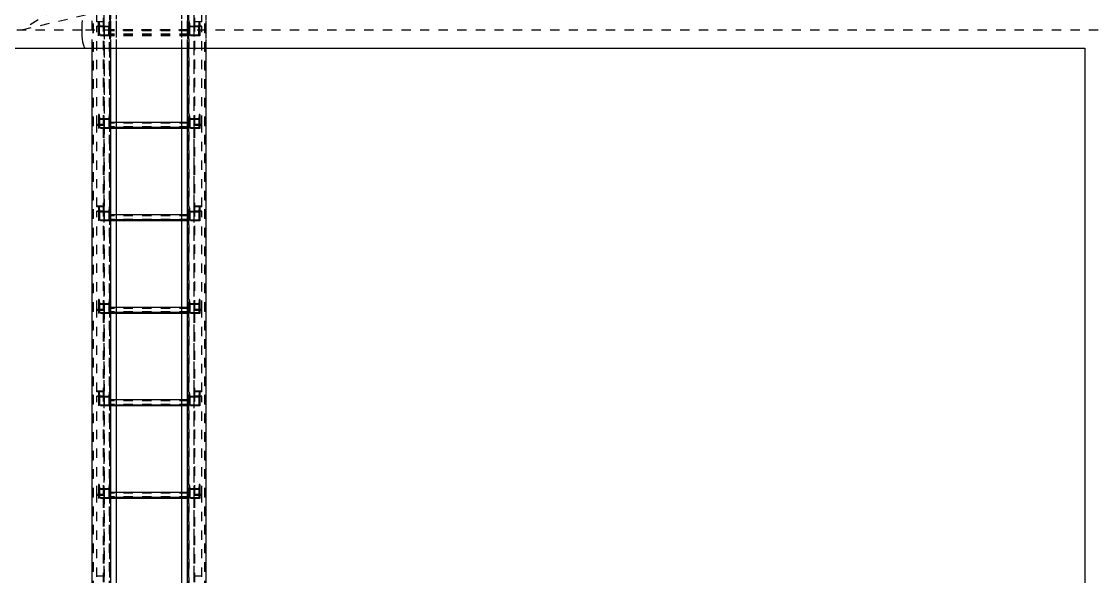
# Model space of a CAD drawing. Header units: millimetres. Extents: x 149919 to 150445, y 136651 to 136866.
# Drawn here: x 150231.21 to 150242.76, y 136800.99 to 136806.96 of the extents above; entities that cross this region are included whole.
import ezdxf

# ---------------------------------------------------------------- set-up
doc = ezdxf.new("R2010")
doc.units = ezdxf.units.MM
doc.header["$LTSCALE"] = 0.25
for name, pattern in [('CENTER', [50.8, 31.75, -6.35, 6.35, -6.35]), ('XKITLINE00', [0]), ('XKITLINE02', [4, 2, -2]), ('XKITLINE03', [6, 3, -1, 1, -1])]:
    doc.linetypes.add(name, pattern=pattern)

# ---------------------------------------------------------------- blocks, each defined once
blk = doc.blocks.new('çatıı')
at = {"color": 8, "linetype": 'CENTER'}
for p, q in [((9229.1, 15830.3), (8940.5, 15650.3)), ((8940.5, 15650.3), (9286.3, 15732.8)), ((7574.7, 15650.3), (9008.6, 15650.3)), ((9008.6, 15650.3), (10454.1, 15650.3))]:
    blk.add_line(p, q, dxfattribs=at)
at = {"color": 1, "linetype": 'XKITLINE03'}
for p, q in [((9028.6, 14102.9), (9028.6, 15759.7)), ((9125.6, 14102.9), (9125.6, 15759.7)), ((9034.6, 14100.3), (9034.6, 15740.3)), ((9119.6, 15740.3), (9119.6, 14100.3)), ((9028.6, 15653.7), (9028.6, 15547.9)), ((9034.6, 15653.3), (9034.6, 15643.8)), ((9119.6, 15643.8), (9119.6, 15653.3)), ((9125.6, 15547.9), (9125.6, 15653.7)), ((9119.6, 15644.8), (9034.6, 15644.8)), ((9028.6, 15547.9), (9028.6, 15460.3)), ((9034.6, 15553.7), (9034.6, 15544.1)), ((9119.6, 15544.1), (9119.6, 15553.7)), ((9125.6, 15460.3), (9125.6, 15547.9)), ((9119.6, 15545.1), (9034.6, 15545.1)), ((9028.6, 15454.5), (9028.6, 15348.6)), ((9034.6, 15454), (9034.6, 15444.5)), ((9119.6, 15444.5), (9119.6, 15454)), ((9125.6, 15348.6), (9125.6, 15454.5)), ((9119.6, 15445.5), (9034.6, 15445.5)), ((9034.6, 15354.4), (9034.6, 15344.8)), ((9119.6, 15344.8), (9119.6, 15354.4)), ((9028.6, 15348.6), (9028.6, 15261)), ((9119.6, 15345.9), (9034.6, 15345.9)), ((9125.6, 15261), (9125.6, 15348.6)), ((9028.6, 15255.2), (9028.6, 15149.3)), ((9034.6, 15254.8), (9034.6, 15245.2)), ((9119.6, 15246.2), (9034.6, 15246.2)), ((9119.6, 15245.2), (9119.6, 15254.8)), ((9125.6, 15149.3), (9125.6, 15255.2)), ((9034.6, 15155.1), (9034.6, 15145.6)), ((9119.6, 15145.6), (9119.6, 15155.1)), ((9028.6, 15149.3), (9028.6, 15061.7)), ((9119.6, 15146.6), (9034.6, 15146.6)), ((9125.6, 15061.7), (9125.6, 15149.3))]:
    blk.add_line(p, q, dxfattribs=at)
at = {"color": 116, "linetype": 'XKITLINE02', "true_color": 0x136734}
for p, q in [((9016.8, 14106.6), (9016.8, 15751.3)), ((9017.3, 14107), (9017.3, 15752)), ((9028.6, 15653.3), (9028.6, 15747.2)), ((9034.5, 14107), (9034.5, 15752)), ((9034.6, 14100.3), (9034.6, 15742)), ((9035.1, 14106.6), (9035.1, 15751.3)), ((9118.3, 14106.6), (9118.3, 15752.1)), ((9119.2, 14106.6), (9119.2, 15751.3)), ((9119.7, 14107), (9119.7, 15752)), ((9125.6, 15653.3), (9125.6, 15747.2)), ((9126.4, 15653.3), (9126.4, 15746.5)), ((9133.6, 15658.9), (9133.6, 15747.2)), ((9136.9, 14107), (9136.9, 15752)), ((9137.5, 14106.6), (9137.5, 15751.3)), ((9035.5, 14100.4), (9035.5, 15741.9)), ((9042.1, 14101.9), (9042.1, 15741.9)), ((9035.9, 14162.1), (9035.9, 15722.6)), ((9112.1, 14102), (9112.1, 15697)), ((9138.3, 14120.8), (9138.3, 15703.3)), ((9020.6, 15658.9), (9020.6, 15689.1)), ((9027.8, 15653.3), (9027.8, 15693.6)), ((9015.9, 15630), (9015.9, 15674.1)), ((9035.9, 15630), (9035.9, 15678.9)), ((9042.1, 15630), (9042.1, 15680.3)), ((9112.1, 15630), (9112.1, 15670.6)), ((9118.3, 15630), (9118.3, 15670.6)), ((9118.8, 14100.4), (9118.8, 15670.6)), ((9119.6, 14100.3), (9119.6, 15670.6)), ((9138.3, 15630), (9138.3, 15670.6)), ((9027.8, 15658.9), (9020.6, 15658.9)), ((9027.8, 15654.3), (9020.6, 15654.3)), ((9020.6, 15547.9), (9020.6, 15654.3)), ((9028.6, 15653.7), (9020.6, 15653.7)), ((9023.3, 15658.8), (9022.6, 15658.8)), ((9022.6, 15653.3), (9022.6, 15658.8)), ((9022.6, 15657.2), (9022.6, 15649.2)), ((9034.6, 15653.3), (9022.6, 15653.3)), ((9022.6, 15643.8), (9022.6, 15653.3)), ((9023.3, 15658.8), (9023.7, 15654)), ((9023.3, 15649.2), (9023.3, 15658.8)), ((9033.6, 15654), (9023.7, 15654)), ((9023.7, 15644.5), (9023.7, 15654)), ((9028.6, 15659.1), (9027.8, 15659.1)), ((9027.8, 15548.4), (9027.8, 15659.1)), ((9028.6, 15653.3), (9027.8, 15653.3)), ((9028.6, 15547.9), (9028.6, 15659.1)), ((9028.6, 15650.3), (9028.6, 15547.9)), ((9034, 15658.8), (9033.6, 15654)), ((9033.6, 15644.5), (9033.6, 15654)), ((9034.6, 15658.8), (9034, 15658.8)), ((9034, 15649.2), (9034, 15658.8)), ((9034.6, 15653.3), (9034.6, 15658.8)), ((9034.6, 15657.2), (9034.6, 15649.2)), ((9034.6, 15643.8), (9034.6, 15653.3)), ((9034.6, 15643.8), (9034.6, 15650.3)), ((9119.6, 15650.3), (9034.6, 15650.3)), ((9119.6, 15650.2), (9034.6, 15650.2)), ((9119.6, 15649.2), (9119.6, 15658.8)), ((9120.3, 15658.8), (9119.6, 15658.8)), ((9119.6, 15657.2), (9119.6, 15653.3)), ((9119.6, 15643.8), (9119.6, 15653.3)), ((9131.6, 15653.3), (9119.6, 15653.3)), ((9119.6, 15643.8), (9119.6, 15650.3)), ((9120.3, 15649.2), (9120.3, 15658.8)), ((9120.3, 15658.8), (9120.7, 15654)), ((9120.7, 15644.5), (9120.7, 15654)), ((9130.5, 15654), (9120.7, 15654)), ((9125.6, 15547.9), (9125.6, 15659.1)), ((9126.4, 15659.1), (9125.6, 15659.1)), ((9133.6, 15653.7), (9125.6, 15653.7)), ((9126.4, 15653.3), (9125.6, 15653.3)), ((9126.4, 15548.4), (9126.4, 15659.1)), ((9133.6, 15658.9), (9126.4, 15658.9)), ((9133.6, 15654.3), (9126.4, 15654.3)), ((9130.9, 15658.8), (9130.5, 15654)), ((9130.5, 15644.5), (9130.5, 15654)), ((9130.9, 15649.2), (9130.9, 15658.8)), ((9131.6, 15658.8), (9130.9, 15658.8)), ((9131.6, 15649.2), (9131.6, 15658.8)), ((9131.6, 15657.2), (9131.6, 15653.3)), ((9131.6, 15643.8), (9131.6, 15653.3)), ((9133.6, 15547.9), (9133.6, 15654.3)), ((9023.3, 15649.2), (9022.6, 15649.2)), ((9022.6, 15649.2), (9022.6, 15643.8)), ((9034.6, 15643.8), (9022.6, 15643.8)), ((9023.3, 15649.2), (9023.7, 15644.5)), ((9033.6, 15644.5), (9023.7, 15644.5)), ((9034, 15649.2), (9033.6, 15644.5)), ((9034.6, 15649.2), (9034, 15649.2)), ((9119.6, 15649.3), (9034.6, 15649.3)), ((9034.6, 15649.2), (9034.6, 15643.8)), ((9119.6, 15649.2), (9034.6, 15649.2)), ((9119.6, 15645.4), (9034.6, 15645.4)), ((9119.6, 15644.8), (9034.6, 15644.8)), ((9119.6, 15644.5), (9034.6, 15644.5)), ((9119.6, 15643.8), (9034.6, 15643.8)), ((9119.6, 15649.2), (9119.6, 15643.8)), ((9120.3, 15649.2), (9119.6, 15649.2)), ((9131.6, 15643.8), (9119.6, 15643.8)), ((9120.3, 15649.2), (9120.7, 15644.5)), ((9130.5, 15644.5), (9120.7, 15644.5)), ((9130.9, 15649.2), (9130.5, 15644.5)), ((9131.6, 15649.2), (9130.9, 15649.2)), ((9131.6, 15649.2), (9131.6, 15643.8)), ((9023.3, 15559.1), (9022.6, 15559.1)), ((9022.6, 15559.1), (9022.6, 15553.7)), ((9022.6, 15559.1), (9022.6, 15549.6)), ((9023.3, 15559.1), (9023.7, 15554.4)), ((9023.3, 15559.1), (9023.3, 15549.6)), ((9034, 15559.1), (9033.6, 15554.4)), ((9034.6, 15559.1), (9034, 15559.1)), ((9034, 15559.1), (9034, 15549.6)), ((9034.6, 15559.1), (9034.6, 15553.7)), ((9034.6, 15559.1), (9034.6, 15549.6)), ((9119.6, 15559.1), (9119.6, 15549.6)), ((9119.6, 15559.1), (9119.6, 15553.7)), ((9120.3, 15559.1), (9119.6, 15559.1)), ((9120.3, 15559.1), (9120.3, 15549.6)), ((9120.3, 15559.1), (9120.7, 15554.4)), ((9130.9, 15559.1), (9130.5, 15554.4)), ((9130.9, 15559.1), (9130.9, 15549.6)), ((9131.6, 15559.1), (9130.9, 15559.1)), ((9131.6, 15559.1), (9131.6, 15549.6)), ((9131.6, 15559.1), (9131.6, 15553.7)), ((9027.8, 15548.4), (9020.6, 15548.4)), ((9020.6, 15459.6), (9020.6, 15547.9)), ((9028.6, 15547.9), (9020.6, 15547.9)), ((9028.6, 15547.9), (9020.6, 15547.9)), ((9027.8, 15547.3), (9020.6, 15547.3)), ((9034.6, 15553.7), (9022.6, 15553.7)), ((9022.6, 15553.7), (9022.6, 15544.1)), ((9023.3, 15549.6), (9022.6, 15549.6)), ((9022.6, 15549.6), (9022.6, 15544.1)), ((9023.3, 15549.6), (9023.7, 15544.8)), ((9033.6, 15554.4), (9023.7, 15554.4)), ((9023.7, 15554.4), (9023.7, 15544.8)), ((9028.6, 15553.2), (9027.8, 15553.2)), ((9027.8, 15454), (9027.8, 15547.3)), ((9028.6, 15454), (9028.6, 15547.9)), ((9033.6, 15554.4), (9033.6, 15544.8)), ((9034, 15549.6), (9033.6, 15544.8)), ((9034.6, 15549.6), (9034, 15549.6)), ((9034.6, 15553.7), (9034.6, 15544.1)), ((9034.6, 15544.1), (9034.6, 15550.6)), ((9119.6, 15550.6), (9034.6, 15550.6)), ((9042.1, 15550.6), (9034.6, 15550.6)), ((9119.6, 15549.7), (9034.6, 15549.7)), ((9034.6, 15549.6), (9034.6, 15544.1)), ((9119.6, 15549.6), (9034.6, 15549.6)), ((9119.6, 15545.7), (9034.6, 15545.7)), ((9119.6, 15550.6), (9112.1, 15550.6)), ((9119.6, 15553.7), (9119.6, 15544.1)), ((9131.6, 15553.7), (9119.6, 15553.7)), ((9119.6, 15544.1), (9119.6, 15550.6)), ((9119.6, 15549.6), (9119.6, 15544.1)), ((9120.3, 15549.6), (9119.6, 15549.6)), ((9120.3, 15549.6), (9120.7, 15544.8)), ((9120.7, 15554.4), (9120.7, 15544.8)), ((9130.5, 15554.4), (9120.7, 15554.4)), ((9126.4, 15553.2), (9125.6, 15553.2)), ((9125.6, 15454), (9125.6, 15547.9)), ((9133.6, 15547.9), (9125.6, 15547.9)), ((9133.6, 15547.9), (9125.6, 15547.9)), ((9133.6, 15548.4), (9126.4, 15548.4)), ((9126.4, 15454), (9126.4, 15547.3)), ((9133.6, 15547.3), (9126.4, 15547.3)), ((9130.5, 15554.4), (9130.5, 15544.8)), ((9130.9, 15549.6), (9130.5, 15544.8)), ((9131.6, 15549.6), (9130.9, 15549.6)), ((9131.6, 15553.7), (9131.6, 15544.1)), ((9131.6, 15549.6), (9131.6, 15544.1)), ((9133.6, 15459.6), (9133.6, 15547.9)), ((9034.6, 15544.1), (9022.6, 15544.1)), ((9033.6, 15544.8), (9023.7, 15544.8)), ((9028.6, 15541.6), (9027.8, 15541.6)), ((9042.1, 15545.1), (9034.6, 15545.1)), ((9119.6, 15544.9), (9034.6, 15544.9)), ((9042.1, 15544.1), (9034.6, 15544.1)), ((9119.6, 15545.1), (9112.1, 15545.1)), ((9119.6, 15544.1), (9112.1, 15544.1)), ((9131.6, 15544.1), (9119.6, 15544.1)), ((9130.5, 15544.8), (9120.7, 15544.8)), ((9126.4, 15541.6), (9125.6, 15541.6)), ((9028.6, 15460.3), (9020.6, 15460.3)), ((9027.8, 15459.6), (9020.6, 15459.6)), ((9027.8, 15455), (9020.6, 15455)), ((9020.6, 15348.6), (9020.6, 15455)), ((9028.6, 15454.5), (9020.6, 15454.5)), ((9023.3, 15459.5), (9022.6, 15459.5)), ((9022.6, 15459.5), (9022.6, 15454)), ((9022.6, 15459.5), (9022.6, 15450)), ((9034.6, 15454), (9022.6, 15454)), ((9022.6, 15454), (9022.6, 15444.5)), ((9023.3, 15459.5), (9023.7, 15454.7)), ((9023.3, 15459.5), (9023.3, 15450)), ((9033.6, 15454.7), (9023.7, 15454.7)), ((9023.7, 15454.7), (9023.7, 15445.2)), ((9028.6, 15459.8), (9027.8, 15459.8)), ((9027.8, 15349.1), (9027.8, 15459.8)), ((9028.6, 15454), (9027.8, 15454)), ((9028.6, 15348.6), (9028.6, 15459.8)), ((9034, 15459.5), (9033.6, 15454.7)), ((9033.6, 15454.7), (9033.6, 15445.2)), ((9034.6, 15459.5), (9034, 15459.5)), ((9034, 15459.5), (9034, 15450)), ((9034.6, 15459.5), (9034.6, 15454)), ((9034.6, 15459.5), (9034.6, 15450)), ((9034.6, 15454), (9034.6, 15444.5)), ((9119.6, 15459.5), (9119.6, 15450)), ((9119.6, 15459.5), (9119.6, 15454)), ((9120.3, 15459.5), (9119.6, 15459.5)), ((9119.6, 15454), (9119.6, 15444.5)), ((9131.6, 15454), (9119.6, 15454)), ((9120.3, 15459.5), (9120.3, 15450)), ((9120.3, 15459.5), (9120.7, 15454.7)), ((9120.7, 15454.7), (9120.7, 15445.2)), ((9130.5, 15454.7), (9120.7, 15454.7)), ((9133.6, 15460.3), (9125.6, 15460.3)), ((9125.6, 15348.6), (9125.6, 15459.8)), ((9126.4, 15459.8), (9125.6, 15459.8)), ((9133.6, 15454.5), (9125.6, 15454.5)), ((9126.4, 15454), (9125.6, 15454)), ((9126.4, 15349.1), (9126.4, 15459.8)), ((9133.6, 15459.6), (9126.4, 15459.6)), ((9133.6, 15455), (9126.4, 15455)), ((9130.9, 15459.5), (9130.5, 15454.7)), ((9130.5, 15454.7), (9130.5, 15445.2)), ((9130.9, 15459.5), (9130.9, 15450)), ((9131.6, 15459.5), (9130.9, 15459.5)), ((9131.6, 15459.5), (9131.6, 15450)), ((9131.6, 15459.5), (9131.6, 15454)), ((9131.6, 15454), (9131.6, 15444.5)), ((9133.6, 15348.6), (9133.6, 15455)), ((9023.3, 15450), (9022.6, 15450)), ((9022.6, 15450), (9022.6, 15444.5)), ((9034.6, 15444.5), (9022.6, 15444.5)), ((9023.3, 15450), (9023.7, 15445.2)), ((9033.6, 15445.2), (9023.7, 15445.2)), ((9034, 15450), (9033.6, 15445.2)), ((9034.6, 15450), (9034, 15450)), ((9034.6, 15444.5), (9034.6, 15451)), ((9042.1, 15451), (9034.6, 15451)), ((9119.6, 15450.9), (9034.6, 15450.9)), ((9034.6, 15450), (9034.6, 15444.5)), ((9119.6, 15450), (9034.6, 15450)), ((9119.6, 15450), (9034.6, 15450)), ((9119.6, 15446.1), (9034.6, 15446.1)), ((9042.1, 15445.5), (9034.6, 15445.5)), ((9119.6, 15445.3), (9034.6, 15445.3)), ((9042.1, 15444.5), (9034.6, 15444.5)), ((9119.6, 15451), (9112.1, 15451)), ((9119.6, 15445.5), (9112.1, 15445.5)), ((9119.6, 15444.5), (9112.1, 15444.5)), ((9119.6, 15444.5), (9119.6, 15451)), ((9119.6, 15450), (9119.6, 15444.5)), ((9120.3, 15450), (9119.6, 15450)), ((9131.6, 15444.5), (9119.6, 15444.5)), ((9120.3, 15450), (9120.7, 15445.2)), ((9130.5, 15445.2), (9120.7, 15445.2)), ((9130.9, 15450), (9130.5, 15445.2)), ((9131.6, 15450), (9130.9, 15450)), ((9131.6, 15450), (9131.6, 15444.5)), ((9023.3, 15359.9), (9022.6, 15359.9)), ((9022.6, 15359.9), (9022.6, 15354.4)), ((9022.6, 15359.9), (9022.6, 15350.3)), ((9034.6, 15354.4), (9022.6, 15354.4)), ((9022.6, 15354.4), (9022.6, 15344.8)), ((9023.3, 15350.3), (9022.6, 15350.3)), ((9022.6, 15350.3), (9022.6, 15344.8)), ((9023.3, 15359.9), (9023.7, 15355.1)), ((9023.3, 15359.9), (9023.3, 15350.3)), ((9023.3, 15350.3), (9023.7, 15345.5)), ((9033.6, 15355.1), (9023.7, 15355.1)), ((9023.7, 15355.1), (9023.7, 15345.5)), ((9028.6, 15353.9), (9027.8, 15353.9)), ((9034, 15359.9), (9033.6, 15355.1)), ((9033.6, 15355.1), (9033.6, 15345.5)), ((9034, 15350.3), (9033.6, 15345.5)), ((9034.6, 15359.9), (9034, 15359.9)), ((9034, 15359.9), (9034, 15350.3)), ((9034.6, 15350.3), (9034, 15350.3)), ((9034.6, 15359.9), (9034.6, 15354.4)), ((9034.6, 15359.9), (9034.6, 15350.3)), ((9034.6, 15354.4), (9034.6, 15344.8)), ((9034.6, 15344.8), (9034.6, 15351.3)), ((9119.6, 15351.3), (9034.6, 15351.3)), ((9042.1, 15351.3), (9034.6, 15351.3)), ((9119.6, 15350.4), (9034.6, 15350.4)), ((9034.6, 15350.3), (9034.6, 15344.8)), ((9119.6, 15350.3), (9034.6, 15350.3)), ((9119.6, 15351.3), (9112.1, 15351.3)), ((9119.6, 15359.9), (9119.6, 15350.3)), ((9119.6, 15359.9), (9119.6, 15354.4)), ((9120.3, 15359.9), (9119.6, 15359.9)), ((9119.6, 15354.4), (9119.6, 15344.8)), ((9131.6, 15354.4), (9119.6, 15354.4)), ((9119.6, 15344.8), (9119.6, 15351.3)), ((9119.6, 15350.3), (9119.6, 15344.8)), ((9120.3, 15350.3), (9119.6, 15350.3)), ((9120.3, 15359.9), (9120.3, 15350.3)), ((9120.3, 15359.9), (9120.7, 15355.1)), ((9120.3, 15350.3), (9120.7, 15345.5)), ((9120.7, 15355.1), (9120.7, 15345.5)), ((9130.5, 15355.1), (9120.7, 15355.1)), ((9126.4, 15353.9), (9125.6, 15353.9)), ((9130.9, 15359.9), (9130.5, 15355.1)), ((9130.5, 15355.1), (9130.5, 15345.5)), ((9130.9, 15350.3), (9130.5, 15345.5)), ((9130.9, 15359.9), (9130.9, 15350.3)), ((9131.6, 15359.9), (9130.9, 15359.9)), ((9131.6, 15350.3), (9130.9, 15350.3)), ((9131.6, 15359.9), (9131.6, 15350.3)), ((9131.6, 15359.9), (9131.6, 15354.4)), ((9131.6, 15354.4), (9131.6, 15344.8)), ((9131.6, 15350.3), (9131.6, 15344.8)), ((9027.8, 15349.1), (9020.6, 15349.1)), ((9028.6, 15348.6), (9020.6, 15348.6)), ((9020.6, 15260.4), (9020.6, 15348.6)), ((9028.6, 15348.6), (9020.6, 15348.6)), ((9027.8, 15348), (9020.6, 15348)), ((9034.6, 15344.8), (9022.6, 15344.8)), ((9033.6, 15345.5), (9023.7, 15345.5)), ((9027.8, 15254.7), (9027.8, 15348)), ((9028.6, 15342.3), (9027.8, 15342.3)), ((9028.6, 15254.7), (9028.6, 15348.6)), ((9119.6, 15346.5), (9034.6, 15346.5)), ((9042.1, 15345.9), (9034.6, 15345.9)), ((9119.6, 15345.6), (9034.6, 15345.6)), ((9042.1, 15344.8), (9034.6, 15344.8)), ((9119.6, 15345.9), (9112.1, 15345.9)), ((9119.6, 15344.8), (9112.1, 15344.8)), ((9131.6, 15344.8), (9119.6, 15344.8)), ((9130.5, 15345.5), (9120.7, 15345.5)), ((9133.6, 15348.6), (9125.6, 15348.6)), ((9125.6, 15254.7), (9125.6, 15348.6)), ((9133.6, 15348.6), (9125.6, 15348.6)), ((9126.4, 15342.3), (9125.6, 15342.3)), ((9133.6, 15349.1), (9126.4, 15349.1)), ((9126.4, 15254.7), (9126.4, 15348)), ((9133.6, 15348), (9126.4, 15348)), ((9133.6, 15260.4), (9133.6, 15348.6)), ((9028.6, 15261), (9020.6, 15261)), ((9027.8, 15260.4), (9020.6, 15260.4)), ((9023.3, 15260.2), (9022.6, 15260.2)), ((9022.6, 15260.2), (9022.6, 15254.8)), ((9022.6, 15260.2), (9022.6, 15250.7)), ((9023.3, 15260.2), (9023.7, 15255.5)), ((9023.3, 15260.2), (9023.3, 15250.7)), ((9028.6, 15260.5), (9027.8, 15260.5)), ((9027.8, 15149.9), (9027.8, 15260.5)), ((9028.6, 15149.3), (9028.6, 15260.5)), ((9034, 15260.2), (9033.6, 15255.5)), ((9034.6, 15260.2), (9034, 15260.2)), ((9034, 15260.2), (9034, 15250.7)), ((9034.6, 15260.2), (9034.6, 15254.8)), ((9034.6, 15260.2), (9034.6, 15250.7)), ((9119.6, 15260.2), (9119.6, 15250.7)), ((9119.6, 15260.2), (9119.6, 15254.8)), ((9120.3, 15260.2), (9119.6, 15260.2)), ((9120.3, 15260.2), (9120.3, 15250.7)), ((9120.3, 15260.2), (9120.7, 15255.5)), ((9133.6, 15261), (9125.6, 15261)), ((9125.6, 15149.3), (9125.6, 15260.5)), ((9126.4, 15260.5), (9125.6, 15260.5)), ((9126.4, 15149.9), (9126.4, 15260.5)), ((9133.6, 15260.4), (9126.4, 15260.4)), ((9130.9, 15260.2), (9130.5, 15255.5)), ((9130.9, 15260.2), (9130.9, 15250.7)), ((9131.6, 15260.2), (9130.9, 15260.2)), ((9131.6, 15260.2), (9131.6, 15250.7)), ((9131.6, 15260.2), (9131.6, 15254.8)), ((9027.8, 15255.7), (9020.6, 15255.7)), ((9020.6, 15149.3), (9020.6, 15255.7)), ((9028.6, 15255.2), (9020.6, 15255.2)), ((9034.6, 15254.8), (9022.6, 15254.8)), ((9022.6, 15254.8), (9022.6, 15245.2)), ((9023.3, 15250.7), (9022.6, 15250.7)), ((9022.6, 15250.7), (9022.6, 15245.2)), ((9023.3, 15250.7), (9023.7, 15245.9)), ((9033.6, 15255.5), (9023.7, 15255.5)), ((9023.7, 15255.5), (9023.7, 15245.9)), ((9033.6, 15245.9), (9023.7, 15245.9)), ((9028.6, 15254.7), (9027.8, 15254.7)), ((9033.6, 15255.5), (9033.6, 15245.9)), ((9034, 15250.7), (9033.6, 15245.9)), ((9034.6, 15250.7), (9034, 15250.7)), ((9034.6, 15254.8), (9034.6, 15245.2)), ((9034.6, 15245.2), (9034.6, 15251.7)), ((9119.6, 15251.7), (9034.6, 15251.7)), ((9042.1, 15251.7), (9034.6, 15251.7)), ((9034.6, 15250.7), (9034.6, 15245.2)), ((9119.6, 15250.7), (9034.6, 15250.7)), ((9119.6, 15250.7), (9034.6, 15250.7)), ((9119.6, 15246.8), (9034.6, 15246.8)), ((9042.1, 15246.2), (9034.6, 15246.2)), ((9119.6, 15246), (9034.6, 15246)), ((9119.6, 15251.7), (9112.1, 15251.7)), ((9119.6, 15246.2), (9112.1, 15246.2)), ((9119.6, 15254.8), (9119.6, 15245.2)), ((9131.6, 15254.8), (9119.6, 15254.8)), ((9119.6, 15245.2), (9119.6, 15251.7)), ((9119.6, 15250.7), (9119.6, 15245.2)), ((9120.3, 15250.7), (9119.6, 15250.7)), ((9120.3, 15250.7), (9120.7, 15245.9)), ((9120.7, 15255.5), (9120.7, 15245.9)), ((9130.5, 15255.5), (9120.7, 15255.5)), ((9130.5, 15245.9), (9120.7, 15245.9)), ((9133.6, 15255.2), (9125.6, 15255.2)), ((9126.4, 15254.7), (9125.6, 15254.7)), ((9133.6, 15255.7), (9126.4, 15255.7)), ((9130.5, 15255.5), (9130.5, 15245.9)), ((9130.9, 15250.7), (9130.5, 15245.9)), ((9131.6, 15250.7), (9130.9, 15250.7)), ((9131.6, 15254.8), (9131.6, 15245.2)), ((9131.6, 15250.7), (9131.6, 15245.2)), ((9133.6, 15149.3), (9133.6, 15255.7)), ((9034.6, 15245.2), (9022.6, 15245.2)), ((9042.1, 15245.2), (9034.6, 15245.2)), ((9119.6, 15245.2), (9112.1, 15245.2)), ((9131.6, 15245.2), (9119.6, 15245.2)), ((9023.3, 15160.6), (9022.6, 15160.6)), ((9022.6, 15160.6), (9022.6, 15155.1)), ((9022.6, 15160.6), (9022.6, 15151.1)), ((9034.6, 15155.1), (9022.6, 15155.1)), ((9022.6, 15155.1), (9022.6, 15145.6)), ((9023.3, 15160.6), (9023.7, 15155.8)), ((9023.3, 15160.6), (9023.3, 15151.1)), ((9033.6, 15155.8), (9023.7, 15155.8)), ((9023.7, 15155.8), (9023.7, 15146.3)), ((9028.6, 15154.7), (9027.8, 15154.7)), ((9034, 15160.6), (9033.6, 15155.8)), ((9033.6, 15155.8), (9033.6, 15146.3)), ((9034.6, 15160.6), (9034, 15160.6)), ((9034, 15160.6), (9034, 15151.1)), ((9034.6, 15160.6), (9034.6, 15155.1)), ((9034.6, 15160.6), (9034.6, 15151.1)), ((9034.6, 15155.1), (9034.6, 15145.6)), ((9119.6, 15160.6), (9119.6, 15151.1)), ((9119.6, 15160.6), (9119.6, 15155.1)), ((9120.3, 15160.6), (9119.6, 15160.6)), ((9119.6, 15155.1), (9119.6, 15145.6)), ((9131.6, 15155.1), (9119.6, 15155.1)), ((9120.3, 15160.6), (9120.3, 15151.1)), ((9120.3, 15160.6), (9120.7, 15155.8)), ((9120.7, 15155.8), (9120.7, 15146.3)), ((9130.5, 15155.8), (9120.7, 15155.8)), ((9126.4, 15154.7), (9125.6, 15154.7)), ((9130.9, 15160.6), (9130.5, 15155.8)), ((9130.5, 15155.8), (9130.5, 15146.3)), ((9130.9, 15160.6), (9130.9, 15151.1)), ((9131.6, 15160.6), (9130.9, 15160.6)), ((9131.6, 15160.6), (9131.6, 15151.1)), ((9131.6, 15160.6), (9131.6, 15155.1)), ((9131.6, 15155.1), (9131.6, 15145.6)), ((9027.8, 15149.9), (9020.6, 15149.9)), ((9020.6, 15061.1), (9020.6, 15149.3)), ((9028.6, 15149.3), (9020.6, 15149.3)), ((9028.6, 15149.3), (9020.6, 15149.3)), ((9027.8, 15148.7), (9020.6, 15148.7)), ((9023.3, 15151.1), (9022.6, 15151.1)), ((9022.6, 15151.1), (9022.6, 15145.6)), ((9034.6, 15145.6), (9022.6, 15145.6)), ((9023.3, 15151.1), (9023.7, 15146.3)), ((9033.6, 15146.3), (9023.7, 15146.3)), ((9027.8, 15055.4), (9027.8, 15148.7)), ((9028.6, 15143.1), (9027.8, 15143.1)), ((9028.6, 15055.4), (9028.6, 15149.3)), ((9034, 15151.1), (9033.6, 15146.3)), ((9034.6, 15151.1), (9034, 15151.1)), ((9034.6, 15145.6), (9034.6, 15152.1)), ((9042.1, 15152.1), (9034.6, 15152.1)), ((9119.6, 15152), (9034.6, 15152)), ((9034.6, 15151.1), (9034.6, 15145.6)), ((9119.6, 15151.1), (9034.6, 15151.1)), ((9119.6, 15151.1), (9034.6, 15151.1)), ((9119.6, 15147.2), (9034.6, 15147.2)), ((9042.1, 15146.6), (9034.6, 15146.6)), ((9119.6, 15146.4), (9034.6, 15146.4)), ((9042.1, 15145.6), (9034.6, 15145.6)), ((9119.6, 15152.1), (9112.1, 15152.1)), ((9119.6, 15146.6), (9112.1, 15146.6)), ((9119.6, 15145.6), (9112.1, 15145.6)), ((9119.6, 15145.6), (9119.6, 15152.1)), ((9119.6, 15151.1), (9119.6, 15145.6)), ((9120.3, 15151.1), (9119.6, 15151.1)), ((9131.6, 15145.6), (9119.6, 15145.6)), ((9120.3, 15151.1), (9120.7, 15146.3)), ((9130.5, 15146.3), (9120.7, 15146.3)), ((9125.6, 15055.4), (9125.6, 15149.3)), ((9133.6, 15149.3), (9125.6, 15149.3)), ((9133.6, 15149.3), (9125.6, 15149.3)), ((9126.4, 15143.1), (9125.6, 15143.1)), ((9133.6, 15149.9), (9126.4, 15149.9)), ((9126.4, 15055.4), (9126.4, 15148.7)), ((9133.6, 15148.7), (9126.4, 15148.7)), ((9130.9, 15151.1), (9130.5, 15146.3)), ((9131.6, 15151.1), (9130.9, 15151.1)), ((9131.6, 15151.1), (9131.6, 15145.6)), ((9133.6, 15061.1), (9133.6, 15149.3)), ((9028.6, 15061.7), (9020.6, 15061.7)), ((9133.6, 15061.7), (9125.6, 15061.7))]:
    blk.add_line(p, q, dxfattribs=at)
at = {"color": 8, "linetype": 'XKITLINE00'}
for p, q in [((9004.6, 15653.8), (9004.5, 15650.3)), ((9004.5, 15650.3), (9004.6, 15646.7)), ((9004.7, 15657.2), (9004.6, 15653.8)), ((9005.1, 15660.4), (9004.7, 15657.2)), ((9004.6, 15646.7), (9004.7, 15643.3)), ((9004.7, 15643.3), (9005.1, 15640.1)), ((9005.1, 15640.1), (9005.5, 15637.2)), ((9008.6, 15630), (7574.7, 15630)), ((9005.5, 15637.2), (9006, 15634.7)), ((9006, 15634.7), (9006.6, 15632.7)), ((9006.6, 15632.7), (9007.2, 15631.2)), ((9006.6, 15632.7), (9007.2, 15631.2)), ((9007.2, 15631.2), (9007.9, 15630.3)), ((9007.2, 15631.2), (9007.9, 15630.3)), ((9008.6, 15630), (9007.9, 15630.3)), ((9008.6, 15630), (9007.9, 15630.3)), ((10084.2, 15630), (9008.6, 15630)), ((10084.2, 15630.6), (10084.2, 14210.5))]:
    blk.add_line(p, q, dxfattribs=at)
at = {"color": 7, "linetype": 'XKITLINE00'}
for p, q in [((9015.9, 14210.6), (9015.9, 15630)), ((9035.9, 14210.6), (9035.9, 15630)), ((9042.1, 14210.6), (9042.1, 15630)), ((9112.1, 14210.6), (9112.1, 15630)), ((9118.3, 14210.6), (9118.3, 15630)), ((9138.3, 14210.6), (9138.3, 15630)), ((9112.1, 15550.6), (9042.1, 15550.6)), ((9112.1, 15545.1), (9042.1, 15545.1)), ((9112.1, 15544.1), (9042.1, 15544.1)), ((9112.1, 15451), (9042.1, 15451)), ((9112.1, 15445.5), (9042.1, 15445.5)), ((9112.1, 15444.5), (9042.1, 15444.5)), ((9112.1, 15351.3), (9042.1, 15351.3)), ((9112.1, 15345.9), (9042.1, 15345.9)), ((9112.1, 15344.8), (9042.1, 15344.8)), ((9112.1, 15251.7), (9042.1, 15251.7)), ((9112.1, 15246.2), (9042.1, 15246.2)), ((9112.1, 15245.2), (9042.1, 15245.2)), ((9112.1, 15152.1), (9042.1, 15152.1)), ((9112.1, 15146.6), (9042.1, 15146.6)), ((9112.1, 15145.6), (9042.1, 15145.6))]:
    blk.add_line(p, q, dxfattribs=at)
at = {"color": 8, "linetype": 'XKITLINE00'}
for centre in [(8940.5, 15650.3), (8940.5, 15650.3), (9008.6, 15650.3), (9008.6, 15650.3)]:
    blk.add_circle(centre, 0.05, dxfattribs=at)
at = {"color": 1, "linetype": 'XKITLINE00'}
for centre in [(9028.6, 15653.7), (9034.6, 15653.3), (9119.6, 15653.3), (9125.6, 15653.7), (9034.6, 15644.8), (9034.6, 15643.8), (9119.6, 15644.8), (9119.6, 15643.8), (9028.6, 15547.9), (9028.6, 15547.9), (9034.6, 15553.7), (9119.6, 15553.7), (9125.6, 15547.9), (9125.6, 15547.9), (9034.6, 15545.1), (9034.6, 15544.1), (9119.6, 15545.1), (9119.6, 15544.1), (9028.6, 15460.3), (9028.6, 15454.5), (9034.6, 15454), (9119.6, 15454), (9125.6, 15460.3), (9125.6, 15454.5), (9034.6, 15445.5), (9034.6, 15444.5), (9119.6, 15445.5), (9119.6, 15444.5), (9034.6, 15354.4), (9119.6, 15354.4), (9028.6, 15348.6), (9028.6, 15348.6), (9034.6, 15345.9), (9034.6, 15344.8), (9119.6, 15345.9), (9119.6, 15344.8), (9125.6, 15348.6), (9125.6, 15348.6), (9028.6, 15261), (9125.6, 15261), (9028.6, 15255.2), (9034.6, 15254.8), (9034.6, 15246.2), (9119.6, 15254.8), (9119.6, 15246.2), (9125.6, 15255.2), (9034.6, 15245.2), (9119.6, 15245.2), (9034.6, 15155.1), (9119.6, 15155.1), (9028.6, 15149.3), (9028.6, 15149.3), (9034.6, 15146.6), (9034.6, 15145.6), (9119.6, 15146.6), (9119.6, 15145.6), (9125.6, 15149.3), (9125.6, 15149.3), (9028.6, 15061.7), (9125.6, 15061.7)]:
    blk.add_circle(centre, 0.05, dxfattribs=at)

msp = doc.modelspace()

# ---------------------------------------------------------------- block references
at = {"xscale": 0.009999943142843078, "yscale": 0.009999943142843078, "zscale": 0.009999943142843078}
msp.add_blockref('çatıı', (150141.814, 136650.373), dxfattribs=at)

doc.saveas('drawing.dxf')
